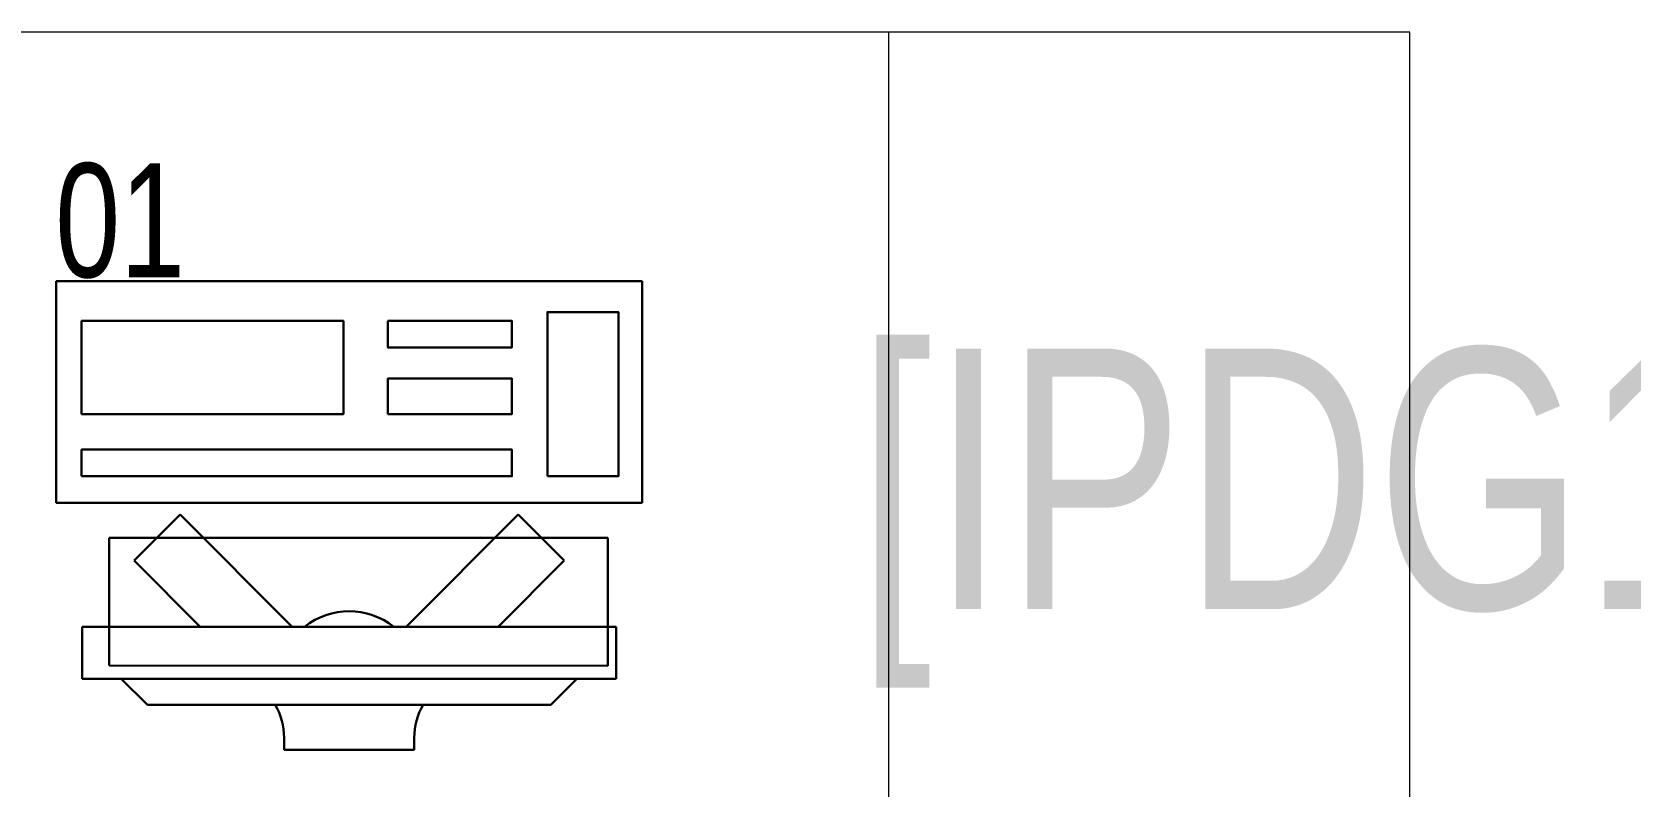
# Model space of a CAD drawing. Header units: millimetres. Extents: x 26027 to 581921, y 7230 to 233891.
# Drawn here: x 489989 to 491216, y 189069 to 189647 of the extents above; entities that cross this region are included whole.
import ezdxf

# ---------------------------------------------------------------- set-up
doc = ezdxf.new("R2010")
doc.units = ezdxf.units.MM
doc.header["$LTSCALE"] = 5
doc.linetypes.add('HIDDEN', pattern=[9.525, 6.35, -3.175])
doc.layers.get('0').update_dxf_attribs({"color": 252})
for name, color, linetype, lineweight in [('72_EGR_BASE_TEXT', 252, 'Continuous', 5), ('GE-ARCHITECTURAL_ELEMENTS', 8, 'Continuous', 30), ('Medical Equipment and Furniture', 252, 'Continuous', 0)]:
    doc.layers.add(name, color=color, linetype=linetype, lineweight=lineweight)
doc.styles.add('X3G_ENTITY_257CFD', font='swisscl.ttf', dxfattribs={"height": 200})
doc.styles.add('X3G_ENTITY_2587EA', font='swisscl.ttf', dxfattribs={"height": 200})

# ---------------------------------------------------------------- blocks, each defined once
blk = doc.blocks.new('ITCWLS1-P')
at = {"layer": 'GE-ARCHITECTURAL_ELEMENTS'}
for p, q in [((-0.17, 0.45), (-0.17, 0)), ((-0.17, 0.45), (0, 0.45)), ((0, 0.45), (0, 0)), ((-0.2651, 0.43, 0), (-0.3051, 0.43, 0)), ((-0.3051, 0.43, 0), (-0.3051, 0.02, 0)), ((-0.2651, 0.43, 0), (-0.2651, 0.02, 0)), ((-0.1496, 0.4305), (-0.1291, 0.4305)), ((-0.1291, 0.4305), (-0.1291, 0.4089)), ((-0.197, 0.4094), (-0.295, 0.4094)), ((-0.295, 0.0264), (-0.295, 0.4094)), ((-0.197, 0.0264), (-0.197, 0.4094)), ((-0.3251, 0.38, 0), (-0.3051, 0.4, 0)), ((-0.3251, 0.38, 0), (-0.3251, 0.07, 0)), ((-0.3503, 0.275), (-0.3596, 0.275)), ((-0.3596, 0.175), (-0.3596, 0.275)), ((-0.3503, 0.175), (-0.3596, 0.175)), ((-0.3251, 0.07, 0), (-0.3051, 0.05, 0)), ((-0.197, 0.0264), (-0.295, 0.0264)), ((-0.3051, 0.02, 0), (-0.2651, 0.02, 0)), ((-0.17, 0), (0, 0))]:
    blk.add_line(p, q, dxfattribs=at)
at = {"layer": 'GE-ARCHITECTURAL_ELEMENTS', "extrusion": (2.48281e-10, 3.18408e-10, -1)}
for p, q in [((-0.2651, 0.3395), (-0.2144, 0.3902)), ((-0.1791, 0.3548), (-0.2144, 0.3902)), ((-0.2651, 0.2688), (-0.1791, 0.3548))]:
    blk.add_line(p, q, dxfattribs=at)
at = {"layer": 'GE-ARCHITECTURAL_ELEMENTS', "extrusion": (2.48281e-10, -3.18408e-10, -1)}
for p, q in [((-0.2651, 0.1812), (-0.1791, 0.0952)), ((-0.2651, 0.1105), (-0.2144, 0.0598)), ((-0.1791, 0.0952), (-0.2144, 0.0598))]:
    blk.add_line(p, q, dxfattribs=at)
at = {"layer": 'GE-ARCHITECTURAL_ELEMENTS'}
for points in [[(-0.1291, 0.4089), (-0.1291, 0.1), (-0.1496, 0.1), (-0.1496, 0.4305)], [(-0.1496, 0.1), (-0.1496, 0.1), (-0.1496, 0.1), (-0.1496, 0.1), (-0.1496, 0.1), (-0.1496, 0.1), (-0.1496, 0.1), (-0.1496, 0.1), (-0.1496, 0.1)], [(-0.1496, 0.1), (-0.1496, 0.1), (-0.1496, 0.1), (-0.1496, 0.1), (-0.1496, 0.1), (-0.1496, 0.1), (-0.1496, 0.1), (-0.1496, 0.1), (-0.1496, 0.1), (-0.1496, 0.1), (-0.1496, 0.1), (-0.1496, 0.1), (-0.1496, 0.1), (-0.1496, 0.1), (-0.1496, 0.1), (-0.1496, 0.1), (-0.1496, 0.1), (-0.1496, 0.1)], [(-0.1496, 0.1), (-0.1496, 0.1), (-0.1496, 0.1), (-0.1496, 0.1), (-0.1496, 0.1), (-0.1496, 0.1), (-0.1496, 0.1), (-0.1496, 0.1), (-0.1496, 0.1), (-0.1496, 0.1)], [(-0.1496, 0.1), (-0.1496, 0.1), (-0.1496, 0.1), (-0.1496, 0.1), (-0.1496, 0.1), (-0.1496, 0.1), (-0.1496, 0.1)], [(-0.1496, 0.1), (-0.1496, 0.1), (-0.1496, 0.1), (-0.1496, 0.1), (-0.1496, 0.1), (-0.1496, 0.1), (-0.1496, 0.1), (-0.1496, 0.1), (-0.1496, 0.1), (-0.1496, 0.1)], [(-0.1496, 0.1), (-0.1496, 0.1), (-0.1496, 0.1), (-0.1496, 0.1), (-0.1496, 0.1), (-0.1496, 0.1), (-0.1496, 0.1), (-0.1496, 0.1), (-0.1496, 0.1), (-0.1496, 0.1), (-0.1496, 0.1), (-0.1496, 0.1), (-0.1496, 0.1), (-0.1496, 0.1), (-0.1496, 0.1)], [(-0.1496, 0.1), (-0.1496, 0.1), (-0.1496, 0.1), (-0.1496, 0.1), (-0.1496, 0.1), (-0.1496, 0.1), (-0.1496, 0.1), (-0.1496, 0.1), (-0.1496, 0.1), (-0.1496, 0.1)], [(-0.1496, 0.1), (-0.1496, 0.1), (-0.1496, 0.1), (-0.1496, 0.1), (-0.1496, 0.1), (-0.1496, 0.1), (-0.1496, 0.1), (-0.1496, 0.1), (-0.1496, 0.1), (-0.1496, 0.1)], [(-0.1496, 0.1), (-0.1496, 0.1), (-0.1496, 0.1), (-0.1496, 0.1), (-0.1496, 0.1), (-0.1496, 0.1), (-0.1496, 0.1), (-0.1496, 0.1), (-0.1496, 0.1), (-0.1496, 0.1), (-0.1496, 0.1), (-0.1496, 0.1), (-0.1496, 0.1), (-0.1496, 0.1), (-0.1496, 0.1), (-0.1496, 0.1), (-0.1496, 0.1), (-0.1496, 0.1), (-0.1496, 0.1), (-0.1496, 0.1), (-0.1496, 0.1), (-0.1496, 0.1), (-0.1496, 0.1), (-0.1496, 0.1), (-0.1496, 0.1), (-0.1496, 0.1), (-0.1496, 0.1), (-0.1496, 0.1), (-0.1496, 0.1), (-0.1496, 0.1), (-0.1496, 0.1), (-0.1496, 0.1), (-0.1496, 0.1), (-0.1496, 0.1), (-0.1496, 0.1), (-0.1496, 0.1), (-0.1496, 0.1), (-0.1496, 0.1), (-0.1496, 0.1), (-0.1496, 0.1), (-0.1496, 0.1), (-0.1496, 0.1), (-0.1496, 0.1), (-0.1496, 0.1), (-0.1496, 0.1), (-0.1496, 0.1), (-0.1496, 0.1), (-0.1496, 0.1), (-0.1496, 0.1), (-0.1496, 0.1), (-0.1496, 0.1), (-0.1496, 0.1), (-0.1496, 0.1), (-0.1496, 0.1)], [(-0.1496, 0.1), (-0.1496, 0.1), (-0.1496, 0.1), (-0.1496, 0.1), (-0.1496, 0.1), (-0.1496, 0.1), (-0.1496, 0.1), (-0.1496, 0.1), (-0.1496, 0.1), (-0.1496, 0.1), (-0.1496, 0.1), (-0.1496, 0.1), (-0.1496, 0.1), (-0.1496, 0.1), (-0.1496, 0.1), (-0.1496, 0.1), (-0.1496, 0.1), (-0.1496, 0.1), (-0.1496, 0.1), (-0.1496, 0.1), (-0.1496, 0.1), (-0.1496, 0.1), (-0.1496, 0.1), (-0.1496, 0.1), (-0.1496, 0.1), (-0.1496, 0.1), (-0.1496, 0.1), (-0.1496, 0.1), (-0.1496, 0.1), (-0.1496, 0.1), (-0.1496, 0.1), (-0.1496, 0.1), (-0.1496, 0.1), (-0.1496, 0.1), (-0.1496, 0.1), (-0.1496, 0.1), (-0.1496, 0.1), (-0.1496, 0.1), (-0.1496, 0.1), (-0.1496, 0.1), (-0.1496, 0.1), (-0.1496, 0.1), (-0.1496, 0.1), (-0.1496, 0.1), (-0.1496, 0.1), (-0.1496, 0.1), (-0.1496, 0.1), (-0.1496, 0.1), (-0.1496, 0.1), (-0.1496, 0.1), (-0.1496, 0.1), (-0.1496, 0.1), (-0.1496, 0.1), (-0.1496, 0.1), (-0.1496, 0.1), (-0.1496, 0.1), (-0.1496, 0.1), (-0.1496, 0.1), (-0.1496, 0.1), (-0.1496, 0.1), (-0.1496, 0.1), (-0.1496, 0.1), (-0.1496, 0.1), (-0.1496, 0.1), (-0.1496, 0.1), (-0.1496, 0.1), (-0.1496, 0.1), (-0.1496, 0.1), (-0.1496, 0.1), (-0.1496, 0.1), (-0.1496, 0.1), (-0.1496, 0.1), (-0.1496, 0.1), (-0.1496, 0.1), (-0.1496, 0.1), (-0.1496, 0.1), (-0.1496, 0.1), (-0.1496, 0.1), (-0.1496, 0.1), (-0.1496, 0.1), (-0.1496, 0.1), (-0.1496, 0.1), (-0.1496, 0.1), (-0.1496, 0.1), (-0.1496, 0.1), (-0.1496, 0.1), (-0.1496, 0.1), (-0.1496, 0.1), (-0.1496, 0.1)], [(-0.1496, 0.1), (-0.1496, 0.1), (-0.1496, 0.1), (-0.1496, 0.1), (-0.1496, 0.1), (-0.1496, 0.1), (-0.1496, 0.1), (-0.1496, 0.1), (-0.1496, 0.1), (-0.1496, 0.1), (-0.1496, 0.1), (-0.1496, 0.1)], [(-0.1496, 0.1), (-0.1496, 0.1), (-0.1496, 0.1), (-0.1496, 0.1), (-0.1496, 0.1), (-0.1496, 0.1), (-0.1496, 0.1)], [(-0.1496, 0.1), (-0.1496, 0.1), (-0.1496, 0.1), (-0.1496, 0.1), (-0.1496, 0.1), (-0.1496, 0.1), (-0.1496, 0.1), (-0.1496, 0.1), (-0.1496, 0.1), (-0.1496, 0.1), (-0.1496, 0.1), (-0.1496, 0.1), (-0.1496, 0.1), (-0.1496, 0.1), (-0.1496, 0.1), (-0.1496, 0.1), (-0.1496, 0.1)], [(-0.1496, 0.1), (-0.1496, 0.1), (-0.1496, 0.1), (-0.1496, 0.1), (-0.1496, 0.1), (-0.1496, 0.1), (-0.1496, 0.1), (-0.1496, 0.1), (-0.1496, 0.1), (-0.1496, 0.1), (-0.1496, 0.1), (-0.1496, 0.1), (-0.1496, 0.1), (-0.1496, 0.1), (-0.1496, 0.1), (-0.1496, 0.1), (-0.1496, 0.1), (-0.1496, 0.1), (-0.1496, 0.1), (-0.1496, 0.1), (-0.1496, 0.1), (-0.1496, 0.1), (-0.1496, 0.1), (-0.1496, 0.1), (-0.1496, 0.1), (-0.1496, 0.1), (-0.1496, 0.1), (-0.1496, 0.1), (-0.1496, 0.1), (-0.1496, 0.1), (-0.1496, 0.1), (-0.1496, 0.1), (-0.1496, 0.1), (-0.1496, 0.1), (-0.1496, 0.1), (-0.1496, 0.1), (-0.1496, 0.1), (-0.1496, 0.1), (-0.1496, 0.1), (-0.1496, 0.1), (-0.1496, 0.1), (-0.1496, 0.1), (-0.1496, 0.1), (-0.1496, 0.1), (-0.1496, 0.1), (-0.1496, 0.1), (-0.1496, 0.1), (-0.1496, 0.1), (-0.1496, 0.1), (-0.1496, 0.1), (-0.1496, 0.1), (-0.1496, 0.1), (-0.1496, 0.1), (-0.1496, 0.1), (-0.1496, 0.1), (-0.1496, 0.1), (-0.1496, 0.1), (-0.1496, 0.1), (-0.1496, 0.1), (-0.1496, 0.1), (-0.1496, 0.1), (-0.1496, 0.1), (-0.1496, 0.1), (-0.1496, 0.1), (-0.1496, 0.1), (-0.1496, 0.1), (-0.1496, 0.1), (-0.1496, 0.1), (-0.1496, 0.1), (-0.1496, 0.1), (-0.1496, 0.1), (-0.1496, 0.1), (-0.1496, 0.1), (-0.1496, 0.1), (-0.1496, 0.1), (-0.1496, 0.1), (-0.1496, 0.1), (-0.1496, 0.1), (-0.1496, 0.1), (-0.1496, 0.1), (-0.1496, 0.1), (-0.1496, 0.1), (-0.1496, 0.1), (-0.1496, 0.1), (-0.1496, 0.1), (-0.1496, 0.1), (-0.1496, 0.1), (-0.1496, 0.1), (-0.1496, 0.1), (-0.1496, 0.1), (-0.1496, 0.1), (-0.1496, 0.1), (-0.1496, 0.1), (-0.1496, 0.1), (-0.1496, 0.1), (-0.1496, 0.1), (-0.1496, 0.1), (-0.1496, 0.1), (-0.1496, 0.1), (-0.1496, 0.1), (-0.1496, 0.1), (-0.1496, 0.1), (-0.1496, 0.1), (-0.1496, 0.1), (-0.1496, 0.1), (-0.1496, 0.1), (-0.1496, 0.1), (-0.1496, 0.1), (-0.1496, 0.1), (-0.1496, 0.1), (-0.1496, 0.1)], [(-0.1496, 0.1), (-0.1496, 0.1), (-0.1496, 0.1), (-0.1496, 0.1), (-0.1496, 0.1), (-0.1496, 0.1), (-0.1496, 0.1), (-0.1496, 0.1)]]:
    blk.add_lwpolyline(points, dxfattribs=at)
for points in [[(-0.1019, 0.4305), (-0.0304, 0.4305), (-0.0304, 0.2294), (-0.1019, 0.2294)], [(-0.1019, 0.1954), (-0.0747, 0.1954), (-0.0747, 0.1), (-0.1019, 0.1)], [(-0.0304, 0.1954), (-0.0508, 0.1954), (-0.0508, 0.1), (-0.0304, 0.1)], [(-0.1496, 0.1), (-0.1496, 0.1), (-0.1496, 0.1), (-0.1496, 0.1), (-0.1496, 0.1), (-0.1496, 0.1), (-0.1496, 0.1), (-0.1496, 0.1), (-0.1496, 0.1), (-0.1496, 0.1), (-0.1496, 0.1), (-0.1496, 0.1), (-0.1496, 0.1), (-0.1496, 0.1), (-0.1496, 0.1), (-0.1496, 0.1), (-0.1496, 0.1), (-0.1496, 0.1), (-0.1496, 0.1), (-0.1496, 0.1), (-0.1496, 0.1), (-0.1496, 0.1), (-0.1496, 0.1), (-0.1496, 0.1), (-0.1496, 0.1), (-0.1496, 0.1), (-0.1496, 0.1), (-0.1496, 0.1), (-0.1496, 0.1), (-0.1496, 0.1), (-0.1496, 0.1), (-0.1496, 0.1), (-0.1496, 0.1), (-0.1496, 0.1), (-0.1496, 0.1), (-0.1496, 0.1), (-0.1496, 0.1), (-0.1496, 0.1), (-0.1496, 0.1), (-0.1496, 0.1), (-0.1496, 0.1), (-0.1496, 0.1), (-0.1496, 0.1), (-0.1496, 0.1), (-0.1496, 0.1), (-0.1496, 0.1), (-0.1496, 0.1), (-0.1496, 0.1), (-0.1496, 0.1), (-0.1496, 0.1), (-0.1496, 0.1), (-0.1496, 0.1), (-0.1496, 0.1), (-0.1496, 0.1), (-0.1496, 0.1), (-0.1496, 0.1), (-0.1496, 0.1), (-0.1496, 0.1), (-0.1496, 0.1), (-0.1496, 0.1), (-0.1496, 0.1), (-0.1496, 0.1), (-0.1496, 0.1), (-0.1496, 0.1), (-0.1496, 0.1), (-0.1496, 0.1), (-0.1496, 0.1), (-0.1496, 0.1), (-0.1496, 0.1), (-0.1496, 0.1), (-0.1496, 0.1), (-0.1496, 0.1), (-0.1496, 0.1), (-0.1496, 0.1), (-0.1496, 0.1), (-0.1496, 0.1), (-0.1496, 0.1), (-0.1496, 0.1), (-0.1496, 0.1), (-0.1496, 0.1), (-0.1496, 0.1), (-0.1496, 0.1), (-0.1496, 0.1), (-0.1496, 0.1), (-0.1496, 0.1), (-0.1496, 0.1), (-0.1496, 0.1), (-0.1496, 0.1), (-0.1496, 0.1), (-0.1496, 0.1), (-0.1496, 0.1), (-0.1496, 0.1), (-0.1496, 0.1), (-0.1496, 0.1), (-0.1496, 0.1), (-0.1496, 0.1), (-0.1496, 0.1), (-0.1496, 0.1), (-0.1496, 0.1), (-0.1496, 0.1), (-0.1496, 0.1), (-0.1496, 0.1), (-0.1496, 0.1), (-0.1496, 0.1), (-0.1496, 0.1), (-0.1496, 0.1), (-0.1496, 0.1), (-0.1496, 0.1), (-0.1496, 0.1), (-0.1496, 0.1), (-0.1496, 0.1), (-0.1496, 0.1), (-0.1496, 0.1), (-0.1496, 0.1), (-0.1496, 0.1), (-0.1496, 0.1), (-0.1496, 0.1), (-0.1496, 0.1), (-0.1496, 0.1), (-0.1496, 0.1), (-0.1496, 0.1), (-0.1496, 0.1), (-0.1496, 0.1), (-0.1496, 0.1), (-0.1496, 0.1), (-0.1496, 0.1), (-0.1496, 0.1), (-0.1496, 0.1), (-0.1496, 0.1), (-0.1496, 0.1), (-0.1496, 0.1), (-0.1496, 0.1), (-0.1496, 0.1), (-0.1496, 0.1), (-0.1496, 0.1), (-0.1496, 0.1), (-0.1496, 0.1), (-0.1496, 0.1), (-0.1496, 0.1), (-0.1496, 0.1), (-0.1496, 0.1), (-0.1496, 0.1), (-0.1496, 0.1), (-0.1496, 0.1), (-0.1496, 0.1), (-0.1496, 0.1), (-0.1496, 0.1), (-0.1496, 0.1), (-0.1496, 0.1), (-0.1496, 0.1), (-0.1496, 0.1), (-0.1496, 0.1), (-0.1496, 0.1), (-0.1496, 0.1), (-0.1496, 0.1), (-0.1496, 0.1), (-0.1496, 0.1), (-0.1496, 0.1), (-0.1496, 0.1), (-0.1496, 0.1), (-0.1496, 0.1), (-0.1496, 0.1), (-0.1496, 0.1), (-0.1496, 0.1), (-0.1496, 0.1), (-0.1496, 0.1), (-0.1496, 0.1), (-0.1496, 0.1), (-0.1496, 0.1), (-0.1496, 0.1), (-0.1496, 0.1), (-0.1496, 0.1), (-0.1496, 0.1), (-0.1496, 0.1), (-0.1496, 0.1), (-0.1496, 0.1), (-0.1496, 0.1), (-0.1496, 0.1), (-0.1496, 0.1), (-0.1496, 0.1), (-0.1496, 0.1), (-0.1496, 0.1), (-0.1496, 0.1), (-0.1496, 0.1), (-0.1496, 0.1), (-0.1496, 0.1), (-0.1496, 0.1), (-0.1496, 0.1), (-0.1496, 0.1), (-0.1496, 0.1), (-0.1496, 0.1), (-0.1496, 0.1), (-0.1496, 0.1), (-0.1496, 0.1), (-0.1496, 0.1), (-0.1496, 0.1), (-0.1496, 0.1), (-0.1496, 0.1), (-0.1496, 0.1), (-0.1496, 0.1), (-0.1496, 0.1), (-0.1496, 0.1), (-0.1496, 0.1), (-0.1496, 0.1), (-0.1496, 0.1), (-0.1496, 0.1), (-0.1496, 0.1), (-0.1496, 0.1), (-0.1496, 0.1), (-0.1496, 0.1), (-0.1496, 0.1), (-0.1496, 0.1), (-0.1496, 0.1), (-0.1496, 0.1), (-0.1496, 0.1), (-0.1496, 0.1), (-0.1496, 0.1), (-0.1496, 0.1), (-0.1496, 0.1), (-0.1496, 0.1), (-0.1496, 0.1), (-0.1496, 0.1), (-0.1496, 0.1), (-0.1496, 0.1), (-0.1496, 0.1), (-0.1496, 0.1), (-0.1496, 0.1), (-0.1496, 0.1), (-0.1496, 0.1), (-0.1496, 0.1), (-0.1496, 0.1), (-0.1496, 0.1), (-0.1496, 0.1), (-0.1496, 0.1), (-0.1496, 0.1), (-0.1496, 0.1), (-0.1496, 0.1), (-0.1496, 0.1), (-0.1496, 0.1), (-0.1496, 0.1), (-0.1496, 0.1), (-0.1496, 0.1), (-0.1496, 0.1), (-0.1496, 0.1), (-0.1496, 0.1), (-0.1496, 0.1), (-0.1496, 0.1), (-0.1496, 0.1), (-0.1496, 0.1), (-0.1496, 0.1), (-0.1496, 0.1), (-0.1496, 0.1), (-0.1496, 0.1), (-0.1496, 0.1), (-0.1496, 0.1), (-0.1496, 0.1), (-0.1496, 0.1), (-0.1496, 0.1), (-0.1496, 0.1), (-0.1496, 0.1), (-0.1496, 0.1), (-0.1496, 0.1), (-0.1496, 0.1), (-0.1496, 0.1), (-0.1496, 0.1), (-0.1496, 0.1), (-0.1496, 0.1), (-0.1496, 0.1), (-0.1496, 0.1), (-0.1496, 0.1), (-0.1496, 0.1), (-0.1496, 0.1), (-0.1496, 0.1), (-0.1496, 0.1), (-0.1496, 0.1), (-0.1496, 0.1), (-0.1496, 0.1)], [(-0.1496, 0.1), (-0.1496, 0.1), (-0.1496, 0.1), (-0.1496, 0.1), (-0.1496, 0.1), (-0.1496, 0.1), (-0.1496, 0.1), (-0.1496, 0.1), (-0.1496, 0.1), (-0.1496, 0.1), (-0.1496, 0.1), (-0.1496, 0.1), (-0.1496, 0.1), (-0.1496, 0.1), (-0.1496, 0.1), (-0.1496, 0.1), (-0.1496, 0.1), (-0.1496, 0.1), (-0.1496, 0.1), (-0.1496, 0.1), (-0.1496, 0.1), (-0.1496, 0.1), (-0.1496, 0.1), (-0.1496, 0.1), (-0.1496, 0.1), (-0.1496, 0.1), (-0.1496, 0.1), (-0.1496, 0.1), (-0.1496, 0.1), (-0.1496, 0.1), (-0.1496, 0.1), (-0.1496, 0.1), (-0.1496, 0.1), (-0.1496, 0.1), (-0.1496, 0.1), (-0.1496, 0.1), (-0.1496, 0.1), (-0.1496, 0.1), (-0.1496, 0.1), (-0.1496, 0.1), (-0.1496, 0.1), (-0.1496, 0.1), (-0.1496, 0.1), (-0.1496, 0.1), (-0.1496, 0.1), (-0.1496, 0.1), (-0.1496, 0.1), (-0.1496, 0.1), (-0.1496, 0.1), (-0.1496, 0.1), (-0.1496, 0.1), (-0.1496, 0.1), (-0.1496, 0.1), (-0.1496, 0.1), (-0.1496, 0.1), (-0.1496, 0.1), (-0.1496, 0.1), (-0.1496, 0.1), (-0.1496, 0.1), (-0.1496, 0.1), (-0.1496, 0.1), (-0.1496, 0.1), (-0.1496, 0.1), (-0.1496, 0.1), (-0.1496, 0.1), (-0.1496, 0.1), (-0.1496, 0.1), (-0.1496, 0.1), (-0.1496, 0.1), (-0.1496, 0.1), (-0.1496, 0.1), (-0.1496, 0.1), (-0.1496, 0.1), (-0.1496, 0.1), (-0.1496, 0.1), (-0.1496, 0.1), (-0.1496, 0.1), (-0.1496, 0.1), (-0.1496, 0.1), (-0.1496, 0.1), (-0.1496, 0.1), (-0.1496, 0.1), (-0.1496, 0.1), (-0.1496, 0.1), (-0.1496, 0.1), (-0.1496, 0.1), (-0.1496, 0.1), (-0.1496, 0.1), (-0.1496, 0.1), (-0.1496, 0.1), (-0.1496, 0.1), (-0.1496, 0.1), (-0.1496, 0.1), (-0.1496, 0.1), (-0.1496, 0.1), (-0.1496, 0.1), (-0.1496, 0.1), (-0.1496, 0.1), (-0.1496, 0.1), (-0.1496, 0.1), (-0.1496, 0.1), (-0.1496, 0.1), (-0.1496, 0.1), (-0.1496, 0.1), (-0.1496, 0.1), (-0.1496, 0.1), (-0.1496, 0.1), (-0.1496, 0.1), (-0.1496, 0.1), (-0.1496, 0.1), (-0.1496, 0.1), (-0.1496, 0.1), (-0.1496, 0.1), (-0.1496, 0.1), (-0.1496, 0.1), (-0.1496, 0.1), (-0.1496, 0.1), (-0.1496, 0.1), (-0.1496, 0.1), (-0.1496, 0.1), (-0.1496, 0.1), (-0.1496, 0.1), (-0.1496, 0.1), (-0.1496, 0.1), (-0.1496, 0.1), (-0.1496, 0.1), (-0.1496, 0.1), (-0.1496, 0.1), (-0.1496, 0.1), (-0.1496, 0.1), (-0.1496, 0.1), (-0.1496, 0.1), (-0.1496, 0.1), (-0.1496, 0.1), (-0.1496, 0.1), (-0.1496, 0.1), (-0.1496, 0.1), (-0.1496, 0.1), (-0.1496, 0.1), (-0.1496, 0.1), (-0.1496, 0.1), (-0.1496, 0.1), (-0.1496, 0.1), (-0.1496, 0.1), (-0.1496, 0.1), (-0.1496, 0.1), (-0.1496, 0.1), (-0.1496, 0.1), (-0.1496, 0.1), (-0.1496, 0.1), (-0.1496, 0.1), (-0.1496, 0.1), (-0.1496, 0.1), (-0.1496, 0.1), (-0.1496, 0.1), (-0.1496, 0.1), (-0.1496, 0.1), (-0.1496, 0.1), (-0.1496, 0.1), (-0.1496, 0.1), (-0.1496, 0.1), (-0.1496, 0.1), (-0.1496, 0.1), (-0.1496, 0.1), (-0.1496, 0.1), (-0.1496, 0.1), (-0.1496, 0.1), (-0.1496, 0.1), (-0.1496, 0.1), (-0.1496, 0.1), (-0.1496, 0.1), (-0.1496, 0.1), (-0.1496, 0.1), (-0.1496, 0.1), (-0.1496, 0.1), (-0.1496, 0.1), (-0.1496, 0.1), (-0.1496, 0.1), (-0.1496, 0.1), (-0.1496, 0.1), (-0.1496, 0.1), (-0.1496, 0.1), (-0.1496, 0.1), (-0.1496, 0.1), (-0.1496, 0.1), (-0.1496, 0.1), (-0.1496, 0.1), (-0.1496, 0.1), (-0.1496, 0.1), (-0.1496, 0.1), (-0.1496, 0.1), (-0.1496, 0.1), (-0.1496, 0.1), (-0.1496, 0.1), (-0.1496, 0.1), (-0.1496, 0.1), (-0.1496, 0.1), (-0.1496, 0.1), (-0.1496, 0.1), (-0.1496, 0.1), (-0.1496, 0.1), (-0.1496, 0.1), (-0.1496, 0.1), (-0.1496, 0.1), (-0.1496, 0.1), (-0.1496, 0.1), (-0.1496, 0.1), (-0.1496, 0.1), (-0.1496, 0.1), (-0.1496, 0.1), (-0.1496, 0.1), (-0.1496, 0.1), (-0.1496, 0.1), (-0.1496, 0.1)], [(-0.1496, 0.1), (-0.1496, 0.1), (-0.1496, 0.1), (-0.1496, 0.1), (-0.1496, 0.1), (-0.1496, 0.1), (-0.1496, 0.1), (-0.1496, 0.1), (-0.1496, 0.1), (-0.1496, 0.1), (-0.1496, 0.1), (-0.1496, 0.1), (-0.1496, 0.1), (-0.1496, 0.1), (-0.1496, 0.1), (-0.1496, 0.1), (-0.1496, 0.1), (-0.1496, 0.1), (-0.1496, 0.1), (-0.1496, 0.1), (-0.1496, 0.1), (-0.1496, 0.1), (-0.1496, 0.1), (-0.1496, 0.1), (-0.1496, 0.1), (-0.1496, 0.1), (-0.1496, 0.1), (-0.1496, 0.1), (-0.1496, 0.1), (-0.1496, 0.1), (-0.1496, 0.1), (-0.1496, 0.1), (-0.1496, 0.1), (-0.1496, 0.1), (-0.1496, 0.1), (-0.1496, 0.1), (-0.1496, 0.1), (-0.1496, 0.1), (-0.1496, 0.1), (-0.1496, 0.1), (-0.1496, 0.1), (-0.1496, 0.1), (-0.1496, 0.1), (-0.1496, 0.1), (-0.1496, 0.1), (-0.1496, 0.1), (-0.1496, 0.1), (-0.1496, 0.1), (-0.1496, 0.1), (-0.1496, 0.1), (-0.1496, 0.1), (-0.1496, 0.1), (-0.1496, 0.1), (-0.1496, 0.1), (-0.1496, 0.1), (-0.1496, 0.1), (-0.1496, 0.1), (-0.1496, 0.1), (-0.1496, 0.1), (-0.1496, 0.1), (-0.1496, 0.1), (-0.1496, 0.1), (-0.1496, 0.1), (-0.1496, 0.1), (-0.1496, 0.1), (-0.1496, 0.1), (-0.1496, 0.1), (-0.1496, 0.1), (-0.1496, 0.1), (-0.1496, 0.1), (-0.1496, 0.1), (-0.1496, 0.1), (-0.1496, 0.1), (-0.1496, 0.1), (-0.1496, 0.1), (-0.1496, 0.1), (-0.1496, 0.1), (-0.1496, 0.1), (-0.1496, 0.1), (-0.1496, 0.1), (-0.1496, 0.1), (-0.1496, 0.1), (-0.1496, 0.1), (-0.1496, 0.1), (-0.1496, 0.1), (-0.1496, 0.1), (-0.1496, 0.1), (-0.1496, 0.1), (-0.1496, 0.1), (-0.1496, 0.1), (-0.1496, 0.1), (-0.1496, 0.1), (-0.1496, 0.1), (-0.1496, 0.1), (-0.1496, 0.1), (-0.1496, 0.1), (-0.1496, 0.1), (-0.1496, 0.1), (-0.1496, 0.1), (-0.1496, 0.1), (-0.1496, 0.1), (-0.1496, 0.1), (-0.1496, 0.1), (-0.1496, 0.1), (-0.1496, 0.1), (-0.1496, 0.1), (-0.1496, 0.1), (-0.1496, 0.1), (-0.1496, 0.1), (-0.1496, 0.1), (-0.1496, 0.1), (-0.1496, 0.1), (-0.1496, 0.1), (-0.1496, 0.1), (-0.1496, 0.1), (-0.1496, 0.1), (-0.1496, 0.1), (-0.1496, 0.1), (-0.1496, 0.1), (-0.1496, 0.1), (-0.1496, 0.1), (-0.1496, 0.1), (-0.1496, 0.1), (-0.1496, 0.1), (-0.1496, 0.1), (-0.1496, 0.1), (-0.1496, 0.1), (-0.1496, 0.1), (-0.1496, 0.1), (-0.1496, 0.1), (-0.1496, 0.1), (-0.1496, 0.1), (-0.1496, 0.1), (-0.1496, 0.1), (-0.1496, 0.1), (-0.1496, 0.1), (-0.1496, 0.1), (-0.1496, 0.1), (-0.1496, 0.1), (-0.1496, 0.1), (-0.1496, 0.1), (-0.1496, 0.1), (-0.1496, 0.1), (-0.1496, 0.1), (-0.1496, 0.1), (-0.1496, 0.1), (-0.1496, 0.1), (-0.1496, 0.1), (-0.1496, 0.1), (-0.1496, 0.1), (-0.1496, 0.1), (-0.1496, 0.1), (-0.1496, 0.1), (-0.1496, 0.1), (-0.1496, 0.1), (-0.1496, 0.1), (-0.1496, 0.1), (-0.1496, 0.1), (-0.1496, 0.1), (-0.1496, 0.1), (-0.1496, 0.1), (-0.1496, 0.1), (-0.1496, 0.1), (-0.1496, 0.1), (-0.1496, 0.1), (-0.1496, 0.1), (-0.1496, 0.1), (-0.1496, 0.1), (-0.1496, 0.1), (-0.1496, 0.1), (-0.1496, 0.1), (-0.1496, 0.1), (-0.1496, 0.1), (-0.1496, 0.1), (-0.1496, 0.1), (-0.1496, 0.1), (-0.1496, 0.1), (-0.1496, 0.1), (-0.1496, 0.1), (-0.1496, 0.1), (-0.1496, 0.1), (-0.1496, 0.1), (-0.1496, 0.1), (-0.1496, 0.1), (-0.1496, 0.1), (-0.1496, 0.1), (-0.1496, 0.1), (-0.1496, 0.1), (-0.1496, 0.1), (-0.1496, 0.1), (-0.1496, 0.1), (-0.1496, 0.1), (-0.1496, 0.1), (-0.1496, 0.1), (-0.1496, 0.1), (-0.1496, 0.1), (-0.1496, 0.1), (-0.1496, 0.1), (-0.1496, 0.1), (-0.1496, 0.1), (-0.1496, 0.1), (-0.1496, 0.1), (-0.1496, 0.1), (-0.1496, 0.1), (-0.1496, 0.1), (-0.1496, 0.1), (-0.1496, 0.1), (-0.1496, 0.1), (-0.1496, 0.1), (-0.1496, 0.1), (-0.1496, 0.1), (-0.1496, 0.1), (-0.1496, 0.1), (-0.1496, 0.1), (-0.1496, 0.1), (-0.1496, 0.1), (-0.1496, 0.1), (-0.1496, 0.1), (-0.1496, 0.1)], [(-0.1496, 0.0727), (-0.0236, 0.0727), (-0.0236, 0.0182), (-0.1496, 0.0182)]]:
    blk.add_lwpolyline(points, close=True, dxfattribs=at)
for centre, radius, start, end in [((-0.3503, 0.325), 0.05, 270, 300.3093), ((-0.3089, 0.225), 0.0556, 321.9431, 38.0569), ((-0.3503, 0.125), 0.05, 59.6907, 90)]:
    blk.add_arc(centre, radius, start, end, dxfattribs=at)
blk = doc.blocks.new('GF21043-P')
at = {"color": 0}
for p, q in [((-0.8, 0.75), (-0.8, 0)), ((-0.8, 0), (0.8, 0))]:
    blk.add_line(p, q, dxfattribs=at)
at = {"color": 0, "linetype": 'HIDDEN'}
blk.add_line((-0.4, 0.6), (-0.4, 0), dxfattribs=at)

msp = doc.modelspace()

# ---------------------------------------------------------------- block references
at = {"layer": 'Medical Equipment and Furniture', "extrusion": (-8.17187e-07, -1.19894e-18, 1), "xscale": 1000.000000000002, "yscale": 1000.000000000002, "zscale": 1000.000000000002, "rotation": 180}
msp.add_blockref('GF21043-P', (490247.1, 189647.2, -0.4), dxfattribs=at)
at = {"layer": 'Medical Equipment and Furniture', "extrusion": (-2.34751e-05, -2.20203e-06, 1), "xscale": 1000.000000000004, "yscale": 1000.000000000004, "zscale": 1000.000000000004, "rotation": 89.99858923334608}
msp.add_blockref('ITCWLS1-P', (490457.5, 189455.9, -11.9), dxfattribs=at)

# ---------------------------------------------------------------- texts
at = {"layer": '72_EGR_BASE_TEXT', "insert": (491101.3, 189404.3), "char_height": 200, "attachment_point": 2, "style": 'X3G_ENTITY_2587EA'}
msp.add_mtext('[IPDG133]', dxfattribs=at)
at = {"layer": 'Medical Equipment and Furniture', "insert": (490056.6, 189546.5, 0), "char_height": 87.47, "attachment_point": 2, "style": 'X3G_ENTITY_257CFD'}
msp.add_mtext('01', dxfattribs=at)

doc.saveas('drawing.dxf')
